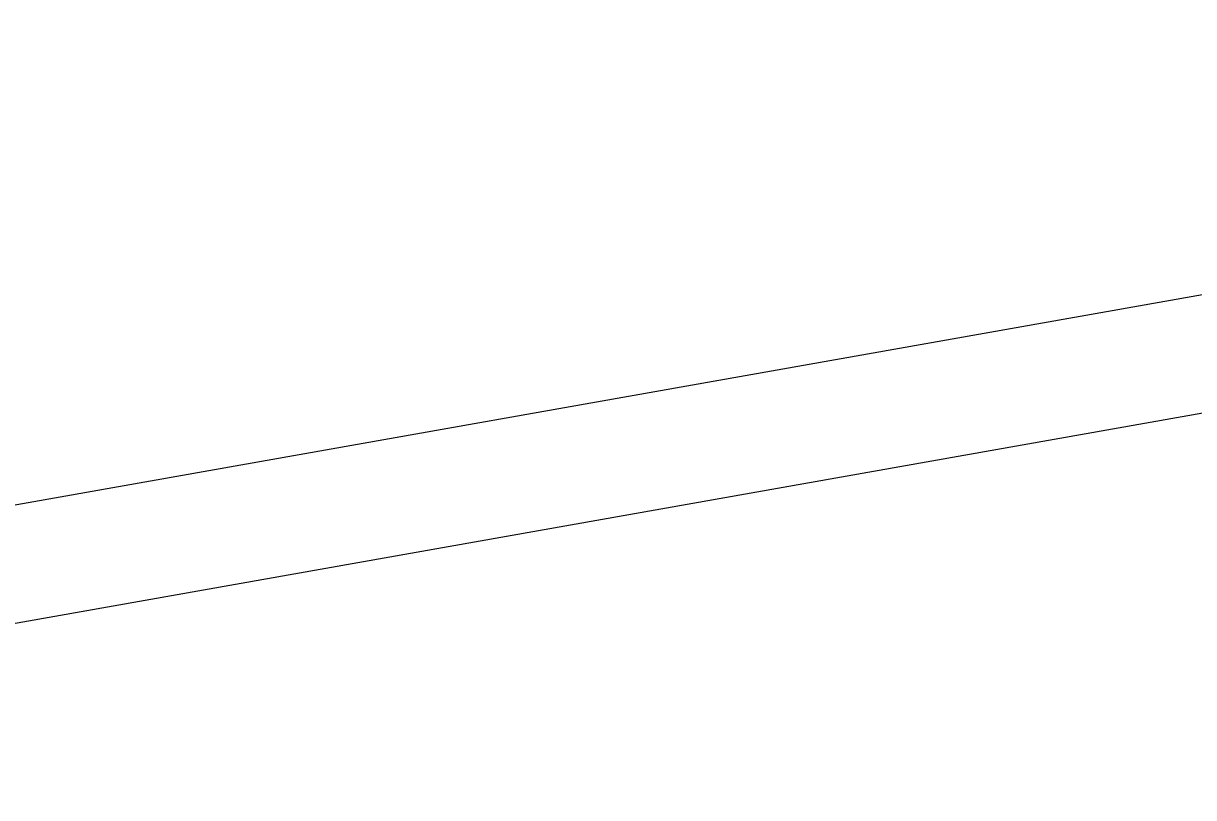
# Model space of a CAD drawing. Header units: millimetres. Extents: x -8417289 to 9420486, y 0 to 166066.
# Drawn here: x 73302.38 to 73315.87, y 105895.59 to 105904.52 of the extents above; entities that cross this region are included whole.
import ezdxf

# ---------------------------------------------------------------- set-up
doc = ezdxf.new("R2010")
doc.units = ezdxf.units.MM
doc.header["$MEASUREMENT"] = 0
doc.layers.add('АР_Размеры', color=175, linetype='Continuous', lineweight=9)
doc.layers.add('АР_Сущ Несущая стена', color=216, linetype='Continuous', lineweight=30)

msp = doc.modelspace()

# ---------------------------------------------------------------- linework, layer by layer
at = {"layer": 'АР_Размеры', "color": 5, "lineweight": 0, "ltscale": 100, "transparency": 33554687}
msp.add_lwpolyline([(73353.023, 105908.21), (73352.706, 105907.906), (73292.821, 105897.292), (73292.538, 105897.489), (73292.347, 105898.57), (73292.523, 105898.973), (73294.924, 105899.398), (73295.122, 105899.681), (73294.994, 105900.401), (73294.69, 105900.719), (73292.289, 105900.293), (73292.006, 105900.491), (73291.049, 105905.893), (73291.796, 105907.264), (73291.768, 105908.125), (73289.534, 105910.949), (73288.856, 105910.581), (73291.218, 105897.255), (73292.935, 105895.95), (73353.06, 105906.606)], dxfattribs=at)
msp.add_lwpolyline([(73353.023, 105908.21), (73352.706, 105907.906), (73292.821, 105897.292), (73292.538, 105897.489), (73292.347, 105898.57), (73292.523, 105898.973), (73294.924, 105899.398), (73295.122, 105899.681), (73294.994, 105900.401), (73294.69, 105900.719), (73292.289, 105900.293), (73292.006, 105900.491), (73291.049, 105905.893), (73291.796, 105907.264), (73291.768, 105908.125), (73289.534, 105910.949), (73288.856, 105910.581), (73291.218, 105897.255), (73292.935, 105895.95), (73353.06, 105906.606)], dxfattribs=at)
msp.add_lwpolyline([(73353.023, 105908.21), (73352.706, 105907.906), (73292.821, 105897.292), (73292.538, 105897.489), (73292.347, 105898.57), (73292.523, 105898.973), (73294.924, 105899.398), (73295.122, 105899.681), (73294.994, 105900.401), (73294.69, 105900.719), (73292.289, 105900.293), (73292.006, 105900.491), (73291.049, 105905.893), (73291.796, 105907.264), (73291.768, 105908.125), (73289.534, 105910.949), (73288.856, 105910.581), (73291.218, 105897.255), (73292.935, 105895.95), (73353.06, 105906.606)], dxfattribs=at)
msp.add_lwpolyline([(73353.023, 105908.21), (73352.706, 105907.906), (73292.821, 105897.292), (73292.538, 105897.489), (73292.347, 105898.57), (73292.523, 105898.973), (73294.924, 105899.398), (73295.122, 105899.681), (73294.994, 105900.401), (73294.69, 105900.719), (73292.289, 105900.293), (73292.006, 105900.491), (73291.049, 105905.893), (73291.796, 105907.264), (73291.768, 105908.125), (73289.534, 105910.949), (73288.856, 105910.581), (73291.218, 105897.255), (73292.935, 105895.95), (73353.06, 105906.606)], dxfattribs=at)
msp.add_lwpolyline([(73353.023, 105908.21), (73352.706, 105907.906), (73292.821, 105897.292), (73292.538, 105897.489), (73292.347, 105898.57), (73292.523, 105898.973), (73294.924, 105899.398), (73295.122, 105899.681), (73294.994, 105900.401), (73294.69, 105900.719), (73292.289, 105900.293), (73292.006, 105900.491), (73291.049, 105905.893), (73291.796, 105907.264), (73291.768, 105908.125), (73289.534, 105910.949), (73288.856, 105910.581), (73291.218, 105897.255), (73292.935, 105895.95), (73353.06, 105906.606)], dxfattribs=at)
msp.add_lwpolyline([(73353.023, 105908.21), (73352.706, 105907.906), (73292.821, 105897.292), (73292.538, 105897.489), (73292.347, 105898.57), (73292.523, 105898.973), (73294.924, 105899.398), (73295.122, 105899.681), (73294.994, 105900.401), (73294.69, 105900.719), (73292.289, 105900.293), (73292.006, 105900.491), (73291.049, 105905.893), (73291.796, 105907.264), (73291.768, 105908.125), (73289.534, 105910.949), (73288.856, 105910.581), (73291.218, 105897.255), (73292.935, 105895.95), (73353.06, 105906.606)], dxfattribs=at)
msp.add_lwpolyline([(73353.023, 105908.21), (73352.706, 105907.906), (73292.821, 105897.292), (73292.538, 105897.489), (73292.347, 105898.57), (73292.523, 105898.973), (73294.924, 105899.398), (73295.122, 105899.681), (73294.994, 105900.401), (73294.69, 105900.719), (73292.289, 105900.293), (73292.006, 105900.491), (73291.049, 105905.893), (73291.796, 105907.264), (73291.768, 105908.125), (73289.534, 105910.949), (73288.856, 105910.581), (73291.218, 105897.255), (73292.935, 105895.95), (73353.06, 105906.606)], dxfattribs=at)
msp.add_lwpolyline([(73353.023, 105908.21), (73352.706, 105907.906), (73292.821, 105897.292), (73292.538, 105897.489), (73292.347, 105898.57), (73292.523, 105898.973), (73294.924, 105899.398), (73295.122, 105899.681), (73294.994, 105900.401), (73294.69, 105900.719), (73292.289, 105900.293), (73292.006, 105900.491), (73291.049, 105905.893), (73291.796, 105907.264), (73291.768, 105908.125), (73289.534, 105910.949), (73288.856, 105910.581), (73291.218, 105897.255), (73292.935, 105895.95), (73353.06, 105906.606)], dxfattribs=at)
msp.add_lwpolyline([(73353.023, 105908.21), (73352.706, 105907.906), (73292.821, 105897.292), (73292.538, 105897.489), (73292.347, 105898.57), (73292.523, 105898.973), (73294.924, 105899.398), (73295.122, 105899.681), (73294.994, 105900.401), (73294.69, 105900.719), (73292.289, 105900.293), (73292.006, 105900.491), (73291.049, 105905.893), (73291.796, 105907.264), (73291.768, 105908.125), (73289.534, 105910.949), (73288.856, 105910.581), (73291.218, 105897.255), (73292.935, 105895.95), (73353.06, 105906.606)], dxfattribs=at)
msp.add_lwpolyline([(73353.023, 105908.21), (73352.706, 105907.906), (73292.821, 105897.292), (73292.538, 105897.489), (73292.347, 105898.57), (73292.523, 105898.973), (73294.924, 105899.398), (73295.122, 105899.681), (73294.994, 105900.401), (73294.69, 105900.719), (73292.289, 105900.293), (73292.006, 105900.491), (73291.049, 105905.893), (73291.796, 105907.264), (73291.768, 105908.125), (73289.534, 105910.949), (73288.856, 105910.581), (73291.218, 105897.255), (73292.935, 105895.95), (73353.06, 105906.606)], dxfattribs=at)
msp.add_lwpolyline([(73353.023, 105908.21), (73352.706, 105907.906), (73292.821, 105897.292), (73292.538, 105897.489), (73292.347, 105898.57), (73292.523, 105898.973), (73294.924, 105899.398), (73295.122, 105899.681), (73294.994, 105900.401), (73294.69, 105900.719), (73292.289, 105900.293), (73292.006, 105900.491), (73291.049, 105905.893), (73291.796, 105907.264), (73291.768, 105908.125), (73289.534, 105910.949), (73288.856, 105910.581), (73291.218, 105897.255), (73292.935, 105895.95), (73353.06, 105906.606)], dxfattribs=at)
msp.add_lwpolyline([(73353.023, 105908.21), (73352.706, 105907.906), (73292.821, 105897.292), (73292.538, 105897.489), (73292.347, 105898.57), (73292.523, 105898.973), (73294.924, 105899.398), (73295.122, 105899.681), (73294.994, 105900.401), (73294.69, 105900.719), (73292.289, 105900.293), (73292.006, 105900.491), (73291.049, 105905.893), (73291.796, 105907.264), (73291.768, 105908.125), (73289.534, 105910.949), (73288.856, 105910.581), (73291.218, 105897.255), (73292.935, 105895.95), (73353.06, 105906.606)], dxfattribs=at)
msp.add_lwpolyline([(73353.023, 105908.21), (73352.706, 105907.906), (73292.821, 105897.292), (73292.538, 105897.489), (73292.347, 105898.57), (73292.523, 105898.973), (73294.924, 105899.398), (73295.122, 105899.681), (73294.994, 105900.401), (73294.69, 105900.719), (73292.289, 105900.293), (73292.006, 105900.491), (73291.049, 105905.893), (73291.796, 105907.264), (73291.768, 105908.125), (73289.534, 105910.949), (73288.856, 105910.581), (73291.218, 105897.255), (73292.935, 105895.95), (73353.06, 105906.606)], dxfattribs=at)
msp.add_lwpolyline([(73353.023, 105908.21), (73352.706, 105907.906), (73292.821, 105897.292), (73292.538, 105897.489), (73292.347, 105898.57), (73292.523, 105898.973), (73294.924, 105899.398), (73295.122, 105899.681), (73294.994, 105900.401), (73294.69, 105900.719), (73292.289, 105900.293), (73292.006, 105900.491), (73291.049, 105905.893), (73291.796, 105907.264), (73291.768, 105908.125), (73289.534, 105910.949), (73288.856, 105910.581), (73291.218, 105897.255), (73292.935, 105895.95), (73353.06, 105906.606)], dxfattribs=at)
msp.add_lwpolyline([(73353.023, 105908.21), (73352.706, 105907.906), (73292.821, 105897.292), (73292.538, 105897.489), (73292.347, 105898.57), (73292.523, 105898.973), (73294.924, 105899.398), (73295.122, 105899.681), (73294.994, 105900.401), (73294.69, 105900.719), (73292.289, 105900.293), (73292.006, 105900.491), (73291.049, 105905.893), (73291.796, 105907.264), (73291.768, 105908.125), (73289.534, 105910.949), (73288.856, 105910.581), (73291.218, 105897.255), (73292.935, 105895.95), (73353.06, 105906.606)], dxfattribs=at)
msp.add_lwpolyline([(73353.023, 105908.21), (73352.706, 105907.906), (73292.821, 105897.292), (73292.538, 105897.489), (73292.347, 105898.57), (73292.523, 105898.973), (73294.924, 105899.398), (73295.122, 105899.681), (73294.994, 105900.401), (73294.69, 105900.719), (73292.289, 105900.293), (73292.006, 105900.491), (73291.049, 105905.893), (73291.796, 105907.264), (73291.768, 105908.125), (73289.534, 105910.949), (73288.856, 105910.581), (73291.218, 105897.255), (73292.935, 105895.95), (73353.06, 105906.606)], dxfattribs=at)
msp.add_lwpolyline([(73353.023, 105908.21), (73352.706, 105907.906), (73292.821, 105897.292), (73292.538, 105897.489), (73292.347, 105898.57), (73292.523, 105898.973), (73294.924, 105899.398), (73295.122, 105899.681), (73294.994, 105900.401), (73294.69, 105900.719), (73292.289, 105900.293), (73292.006, 105900.491), (73291.049, 105905.893), (73291.796, 105907.264), (73291.768, 105908.125), (73289.534, 105910.949), (73288.856, 105910.581), (73291.218, 105897.255), (73292.935, 105895.95), (73353.06, 105906.606)], dxfattribs=at)
msp.add_lwpolyline([(73353.023, 105908.21), (73352.706, 105907.906), (73292.821, 105897.292), (73292.538, 105897.489), (73292.347, 105898.57), (73292.523, 105898.973), (73294.924, 105899.398), (73295.122, 105899.681), (73294.994, 105900.401), (73294.69, 105900.719), (73292.289, 105900.293), (73292.006, 105900.491), (73291.049, 105905.893), (73291.796, 105907.264), (73291.768, 105908.125), (73289.534, 105910.949), (73288.856, 105910.581), (73291.218, 105897.255), (73292.935, 105895.95), (73353.06, 105906.606)], dxfattribs=at)
msp.add_lwpolyline([(73353.023, 105908.21), (73352.706, 105907.906), (73292.821, 105897.292), (73292.538, 105897.489), (73292.347, 105898.57), (73292.523, 105898.973), (73294.924, 105899.398), (73295.122, 105899.681), (73294.994, 105900.401), (73294.69, 105900.719), (73292.289, 105900.293), (73292.006, 105900.491), (73291.049, 105905.893), (73291.796, 105907.264), (73291.768, 105908.125), (73289.534, 105910.949), (73288.856, 105910.581), (73291.218, 105897.255), (73292.935, 105895.95), (73353.06, 105906.606)], dxfattribs=at)
msp.add_lwpolyline([(73353.023, 105908.21), (73352.706, 105907.906), (73292.821, 105897.292), (73292.538, 105897.489), (73292.347, 105898.57), (73292.523, 105898.973), (73294.924, 105899.398), (73295.122, 105899.681), (73294.994, 105900.401), (73294.69, 105900.719), (73292.289, 105900.293), (73292.006, 105900.491), (73291.049, 105905.893), (73291.796, 105907.264), (73291.768, 105908.125), (73289.534, 105910.949), (73288.856, 105910.581), (73291.218, 105897.255), (73292.935, 105895.95), (73353.06, 105906.606)], dxfattribs=at)
msp.add_lwpolyline([(73353.023, 105908.21), (73352.706, 105907.906), (73292.821, 105897.292), (73292.538, 105897.489), (73292.347, 105898.57), (73292.523, 105898.973), (73294.924, 105899.398), (73295.122, 105899.681), (73294.994, 105900.401), (73294.69, 105900.719), (73292.289, 105900.293), (73292.006, 105900.491), (73291.049, 105905.893), (73291.796, 105907.264), (73291.768, 105908.125), (73289.534, 105910.949), (73288.856, 105910.581), (73291.218, 105897.255), (73292.935, 105895.95), (73353.06, 105906.606)], dxfattribs=at)
msp.add_lwpolyline([(73353.023, 105908.21), (73352.706, 105907.906), (73292.821, 105897.292), (73292.538, 105897.489), (73292.347, 105898.57), (73292.523, 105898.973), (73294.924, 105899.398), (73295.122, 105899.681), (73294.994, 105900.401), (73294.69, 105900.719), (73292.289, 105900.293), (73292.006, 105900.491), (73291.049, 105905.893), (73291.796, 105907.264), (73291.768, 105908.125), (73289.534, 105910.949), (73288.856, 105910.581), (73291.218, 105897.255), (73292.935, 105895.95), (73353.06, 105906.606)], dxfattribs=at)
msp.add_lwpolyline([(73353.023, 105908.21), (73352.706, 105907.906), (73292.821, 105897.292), (73292.538, 105897.489), (73292.347, 105898.57), (73292.523, 105898.973), (73294.924, 105899.398), (73295.122, 105899.681), (73294.994, 105900.401), (73294.69, 105900.719), (73292.289, 105900.293), (73292.006, 105900.491), (73291.049, 105905.893), (73291.796, 105907.264), (73291.768, 105908.125), (73289.534, 105910.949), (73288.856, 105910.581), (73291.218, 105897.255), (73292.935, 105895.95), (73353.06, 105906.606)], dxfattribs=at)
msp.add_lwpolyline([(73353.023, 105908.21), (73352.706, 105907.906), (73292.821, 105897.292), (73292.538, 105897.489), (73292.347, 105898.57), (73292.523, 105898.973), (73294.924, 105899.398), (73295.122, 105899.681), (73294.994, 105900.401), (73294.69, 105900.719), (73292.289, 105900.293), (73292.006, 105900.491), (73291.049, 105905.893), (73291.796, 105907.264), (73291.768, 105908.125), (73289.534, 105910.949), (73288.856, 105910.581), (73291.218, 105897.255), (73292.935, 105895.95), (73353.06, 105906.606)], dxfattribs=at)
msp.add_lwpolyline([(73353.023, 105908.21), (73352.706, 105907.906), (73292.821, 105897.292), (73292.538, 105897.489), (73292.347, 105898.57), (73292.523, 105898.973), (73294.924, 105899.398), (73295.122, 105899.681), (73294.994, 105900.401), (73294.69, 105900.719), (73292.289, 105900.293), (73292.006, 105900.491), (73291.049, 105905.893), (73291.796, 105907.264), (73291.768, 105908.125), (73289.534, 105910.949), (73288.856, 105910.581), (73291.218, 105897.255), (73292.935, 105895.95), (73353.06, 105906.606)], dxfattribs=at)
msp.add_lwpolyline([(73353.023, 105908.21), (73352.706, 105907.906), (73292.821, 105897.292), (73292.538, 105897.489), (73292.347, 105898.57), (73292.523, 105898.973), (73294.924, 105899.398), (73295.122, 105899.681), (73294.994, 105900.401), (73294.69, 105900.719), (73292.289, 105900.293), (73292.006, 105900.491), (73291.049, 105905.893), (73291.796, 105907.264), (73291.768, 105908.125), (73289.534, 105910.949), (73288.856, 105910.581), (73291.218, 105897.255), (73292.935, 105895.95), (73353.06, 105906.606)], dxfattribs=at)
msp.add_lwpolyline([(73353.023, 105908.21), (73352.706, 105907.906), (73292.821, 105897.292), (73292.538, 105897.489), (73292.347, 105898.57), (73292.523, 105898.973), (73294.924, 105899.398), (73295.122, 105899.681), (73294.994, 105900.401), (73294.69, 105900.719), (73292.289, 105900.293), (73292.006, 105900.491), (73291.049, 105905.893), (73291.796, 105907.264), (73291.768, 105908.125), (73289.534, 105910.949), (73288.856, 105910.581), (73291.218, 105897.255), (73292.935, 105895.95), (73353.06, 105906.606)], dxfattribs=at)
msp.add_lwpolyline([(73353.023, 105908.21), (73352.706, 105907.906), (73292.821, 105897.292), (73292.538, 105897.489), (73292.347, 105898.57), (73292.523, 105898.973), (73294.924, 105899.398), (73295.122, 105899.681), (73294.994, 105900.401), (73294.69, 105900.719), (73292.289, 105900.293), (73292.006, 105900.491), (73291.049, 105905.893), (73291.796, 105907.264), (73291.768, 105908.125), (73289.534, 105910.949), (73288.856, 105910.581), (73291.218, 105897.255), (73292.935, 105895.95), (73353.06, 105906.606)], dxfattribs=at)
msp.add_lwpolyline([(73353.023, 105908.21), (73352.706, 105907.906), (73292.821, 105897.292), (73292.538, 105897.489), (73292.347, 105898.57), (73292.523, 105898.973), (73294.924, 105899.398), (73295.122, 105899.681), (73294.994, 105900.401), (73294.69, 105900.719), (73292.289, 105900.293), (73292.006, 105900.491), (73291.049, 105905.893), (73291.796, 105907.264), (73291.768, 105908.125), (73289.534, 105910.949), (73288.856, 105910.581), (73291.218, 105897.255), (73292.935, 105895.95), (73353.06, 105906.606)], dxfattribs=at)
msp.add_lwpolyline([(73353.023, 105908.21), (73352.706, 105907.906), (73292.821, 105897.292), (73292.538, 105897.489), (73292.347, 105898.57), (73292.523, 105898.973), (73294.924, 105899.398), (73295.122, 105899.681), (73294.994, 105900.401), (73294.69, 105900.719), (73292.289, 105900.293), (73292.006, 105900.491), (73291.049, 105905.893), (73291.796, 105907.264), (73291.768, 105908.125), (73289.534, 105910.949), (73288.856, 105910.581), (73291.218, 105897.255), (73292.935, 105895.95), (73353.06, 105906.606)], dxfattribs=at)
msp.add_lwpolyline([(73353.023, 105908.21), (73352.706, 105907.906), (73292.821, 105897.292), (73292.538, 105897.489), (73292.347, 105898.57), (73292.523, 105898.973), (73294.924, 105899.398), (73295.122, 105899.681), (73294.994, 105900.401), (73294.69, 105900.719), (73292.289, 105900.293), (73292.006, 105900.491), (73291.049, 105905.893), (73291.796, 105907.264), (73291.768, 105908.125), (73289.534, 105910.949), (73288.856, 105910.581), (73291.218, 105897.255), (73292.935, 105895.95), (73353.06, 105906.606)], dxfattribs=at)
msp.add_lwpolyline([(73353.023, 105908.21), (73352.706, 105907.906), (73292.821, 105897.292), (73292.538, 105897.489), (73292.347, 105898.57), (73292.523, 105898.973), (73294.924, 105899.398), (73295.122, 105899.681), (73294.994, 105900.401), (73294.69, 105900.719), (73292.289, 105900.293), (73292.006, 105900.491), (73291.049, 105905.893), (73291.796, 105907.264), (73291.768, 105908.125), (73289.534, 105910.949), (73288.856, 105910.581), (73291.218, 105897.255), (73292.935, 105895.95), (73353.06, 105906.606)], dxfattribs=at)
msp.add_lwpolyline([(73353.023, 105908.21), (73352.706, 105907.906), (73292.821, 105897.292), (73292.538, 105897.489), (73292.347, 105898.57), (73292.523, 105898.973), (73294.924, 105899.398), (73295.122, 105899.681), (73294.994, 105900.401), (73294.69, 105900.719), (73292.289, 105900.293), (73292.006, 105900.491), (73291.049, 105905.893), (73291.796, 105907.264), (73291.768, 105908.125), (73289.534, 105910.949), (73288.856, 105910.581), (73291.218, 105897.255), (73292.935, 105895.95), (73353.06, 105906.606)], dxfattribs=at)
msp.add_lwpolyline([(73353.023, 105908.21), (73352.706, 105907.906), (73292.821, 105897.292), (73292.538, 105897.489), (73292.347, 105898.57), (73292.523, 105898.973), (73294.924, 105899.398), (73295.122, 105899.681), (73294.994, 105900.401), (73294.69, 105900.719), (73292.289, 105900.293), (73292.006, 105900.491), (73291.049, 105905.893), (73291.796, 105907.264), (73291.768, 105908.125), (73289.534, 105910.949), (73288.856, 105910.581), (73291.218, 105897.255), (73292.935, 105895.95), (73353.06, 105906.606)], dxfattribs=at)
msp.add_lwpolyline([(73353.023, 105908.21), (73352.706, 105907.906), (73292.821, 105897.292), (73292.538, 105897.489), (73292.347, 105898.57), (73292.523, 105898.973), (73294.924, 105899.398), (73295.122, 105899.681), (73294.994, 105900.401), (73294.69, 105900.719), (73292.289, 105900.293), (73292.006, 105900.491), (73291.049, 105905.893), (73291.796, 105907.264), (73291.768, 105908.125), (73289.534, 105910.949), (73288.856, 105910.581), (73291.218, 105897.255), (73292.935, 105895.95), (73353.06, 105906.606)], dxfattribs=at)
msp.add_lwpolyline([(73353.023, 105908.21), (73352.706, 105907.906), (73292.821, 105897.292), (73292.538, 105897.489), (73292.347, 105898.57), (73292.523, 105898.973), (73294.924, 105899.398), (73295.122, 105899.681), (73294.994, 105900.401), (73294.69, 105900.719), (73292.289, 105900.293), (73292.006, 105900.491), (73291.049, 105905.893), (73291.796, 105907.264), (73291.768, 105908.125), (73289.534, 105910.949), (73288.856, 105910.581), (73291.218, 105897.255), (73292.935, 105895.95), (73353.06, 105906.606)], dxfattribs=at)
msp.add_lwpolyline([(73353.023, 105908.21), (73352.706, 105907.906), (73292.821, 105897.292), (73292.538, 105897.489), (73292.347, 105898.57), (73292.523, 105898.973), (73294.924, 105899.398), (73295.122, 105899.681), (73294.994, 105900.401), (73294.69, 105900.719), (73292.289, 105900.293), (73292.006, 105900.491), (73291.049, 105905.893), (73291.796, 105907.264), (73291.768, 105908.125), (73289.534, 105910.949), (73288.856, 105910.581), (73291.218, 105897.255), (73292.935, 105895.95), (73353.06, 105906.606)], dxfattribs=at)
msp.add_lwpolyline([(73353.023, 105908.21), (73352.706, 105907.906), (73292.821, 105897.292), (73292.538, 105897.489), (73292.347, 105898.57), (73292.523, 105898.973), (73294.924, 105899.398), (73295.122, 105899.681), (73294.994, 105900.401), (73294.69, 105900.719), (73292.289, 105900.293), (73292.006, 105900.491), (73291.049, 105905.893), (73291.796, 105907.264), (73291.768, 105908.125), (73289.534, 105910.949), (73288.856, 105910.581), (73291.218, 105897.255), (73292.935, 105895.95), (73353.06, 105906.606)], dxfattribs=at)
msp.add_lwpolyline([(73353.023, 105908.21), (73352.706, 105907.906), (73292.821, 105897.292), (73292.538, 105897.489), (73292.347, 105898.57), (73292.523, 105898.973), (73294.924, 105899.398), (73295.122, 105899.681), (73294.994, 105900.401), (73294.69, 105900.719), (73292.289, 105900.293), (73292.006, 105900.491), (73291.049, 105905.893), (73291.796, 105907.264), (73291.768, 105908.125), (73289.534, 105910.949), (73288.856, 105910.581), (73291.218, 105897.255), (73292.935, 105895.95), (73353.06, 105906.606)], dxfattribs=at)
msp.add_lwpolyline([(73353.023, 105908.21), (73352.706, 105907.906), (73292.821, 105897.292), (73292.538, 105897.489), (73292.347, 105898.57), (73292.523, 105898.973), (73294.924, 105899.398), (73295.122, 105899.681), (73294.994, 105900.401), (73294.69, 105900.719), (73292.289, 105900.293), (73292.006, 105900.491), (73291.049, 105905.893), (73291.796, 105907.264), (73291.768, 105908.125), (73289.534, 105910.949), (73288.856, 105910.581), (73291.218, 105897.255), (73292.935, 105895.95), (73353.06, 105906.606)], dxfattribs=at)
msp.add_lwpolyline([(73353.023, 105908.21), (73352.706, 105907.906), (73292.821, 105897.292), (73292.538, 105897.489), (73292.347, 105898.57), (73292.523, 105898.973), (73294.924, 105899.398), (73295.122, 105899.681), (73294.994, 105900.401), (73294.69, 105900.719), (73292.289, 105900.293), (73292.006, 105900.491), (73291.049, 105905.893), (73291.796, 105907.264), (73291.768, 105908.125), (73289.534, 105910.949), (73288.856, 105910.581), (73291.218, 105897.255), (73292.935, 105895.95), (73353.06, 105906.606)], dxfattribs=at)
msp.add_lwpolyline([(73353.023, 105908.21), (73352.706, 105907.906), (73292.821, 105897.292), (73292.538, 105897.489), (73292.347, 105898.57), (73292.523, 105898.973), (73294.924, 105899.398), (73295.122, 105899.681), (73294.994, 105900.401), (73294.69, 105900.719), (73292.289, 105900.293), (73292.006, 105900.491), (73291.049, 105905.893), (73291.796, 105907.264), (73291.768, 105908.125), (73289.534, 105910.949), (73288.856, 105910.581), (73291.218, 105897.255), (73292.935, 105895.95), (73353.06, 105906.606)], dxfattribs=at)
msp.add_lwpolyline([(73353.023, 105908.21), (73352.706, 105907.906), (73292.821, 105897.292), (73292.538, 105897.489), (73292.347, 105898.57), (73292.523, 105898.973), (73294.924, 105899.398), (73295.122, 105899.681), (73294.994, 105900.401), (73294.69, 105900.719), (73292.289, 105900.293), (73292.006, 105900.491), (73291.049, 105905.893), (73291.796, 105907.264), (73291.768, 105908.125), (73289.534, 105910.949), (73288.856, 105910.581), (73291.218, 105897.255), (73292.935, 105895.95), (73353.06, 105906.606)], dxfattribs=at)
msp.add_lwpolyline([(73353.023, 105908.21), (73352.706, 105907.906), (73292.821, 105897.292), (73292.538, 105897.489), (73292.347, 105898.57), (73292.523, 105898.973), (73294.924, 105899.398), (73295.122, 105899.681), (73294.994, 105900.401), (73294.69, 105900.719), (73292.289, 105900.293), (73292.006, 105900.491), (73291.049, 105905.893), (73291.796, 105907.264), (73291.768, 105908.125), (73289.534, 105910.949), (73288.856, 105910.581), (73291.218, 105897.255), (73292.935, 105895.95), (73353.06, 105906.606)], dxfattribs=at)
msp.add_lwpolyline([(73353.023, 105908.21), (73352.706, 105907.906), (73292.821, 105897.292), (73292.538, 105897.489), (73292.347, 105898.57), (73292.523, 105898.973), (73294.924, 105899.398), (73295.122, 105899.681), (73294.994, 105900.401), (73294.69, 105900.719), (73292.289, 105900.293), (73292.006, 105900.491), (73291.049, 105905.893), (73291.796, 105907.264), (73291.768, 105908.125), (73289.534, 105910.949), (73288.856, 105910.581), (73291.218, 105897.255), (73292.935, 105895.95), (73353.06, 105906.606)], dxfattribs=at)
msp.add_lwpolyline([(73353.023, 105908.21), (73352.706, 105907.906), (73292.821, 105897.292), (73292.538, 105897.489), (73292.347, 105898.57), (73292.523, 105898.973), (73294.924, 105899.398), (73295.122, 105899.681), (73294.994, 105900.401), (73294.69, 105900.719), (73292.289, 105900.293), (73292.006, 105900.491), (73291.049, 105905.893), (73291.796, 105907.264), (73291.768, 105908.125), (73289.534, 105910.949), (73288.856, 105910.581), (73291.218, 105897.255), (73292.935, 105895.95), (73353.06, 105906.606)], dxfattribs=at)
msp.add_lwpolyline([(73353.023, 105908.21), (73352.706, 105907.906), (73292.821, 105897.292), (73292.538, 105897.489), (73292.347, 105898.57), (73292.523, 105898.973), (73294.924, 105899.398), (73295.122, 105899.681), (73294.994, 105900.401), (73294.69, 105900.719), (73292.289, 105900.293), (73292.006, 105900.491), (73291.049, 105905.893), (73291.796, 105907.264), (73291.768, 105908.125), (73289.534, 105910.949), (73288.856, 105910.581), (73291.218, 105897.255), (73292.935, 105895.95), (73353.06, 105906.606)], dxfattribs=at)
msp.add_lwpolyline([(73353.023, 105908.21), (73352.706, 105907.906), (73292.821, 105897.292), (73292.538, 105897.489), (73292.347, 105898.57), (73292.523, 105898.973), (73294.924, 105899.398), (73295.122, 105899.681), (73294.994, 105900.401), (73294.69, 105900.719), (73292.289, 105900.293), (73292.006, 105900.491), (73291.049, 105905.893), (73291.796, 105907.264), (73291.768, 105908.125), (73289.534, 105910.949), (73288.856, 105910.581), (73291.218, 105897.255), (73292.935, 105895.95), (73353.06, 105906.606)], dxfattribs=at)
msp.add_lwpolyline([(73353.023, 105908.21), (73352.706, 105907.906), (73292.821, 105897.292), (73292.538, 105897.489), (73292.347, 105898.57), (73292.523, 105898.973), (73294.924, 105899.398), (73295.122, 105899.681), (73294.994, 105900.401), (73294.69, 105900.719), (73292.289, 105900.293), (73292.006, 105900.491), (73291.049, 105905.893), (73291.796, 105907.264), (73291.768, 105908.125), (73289.534, 105910.949), (73288.856, 105910.581), (73291.218, 105897.255), (73292.935, 105895.95), (73353.06, 105906.606)], dxfattribs=at)
msp.add_lwpolyline([(73353.023, 105908.21), (73352.706, 105907.906), (73292.821, 105897.292), (73292.538, 105897.489), (73292.347, 105898.57), (73292.523, 105898.973), (73294.924, 105899.398), (73295.122, 105899.681), (73294.994, 105900.401), (73294.69, 105900.719), (73292.289, 105900.293), (73292.006, 105900.491), (73291.049, 105905.893), (73291.796, 105907.264), (73291.768, 105908.125), (73289.534, 105910.949), (73288.856, 105910.581), (73291.218, 105897.255), (73292.935, 105895.95), (73353.06, 105906.606)], dxfattribs=at)
msp.add_lwpolyline([(73353.023, 105908.21), (73352.706, 105907.906), (73292.821, 105897.292), (73292.538, 105897.489), (73292.347, 105898.57), (73292.523, 105898.973), (73294.924, 105899.398), (73295.122, 105899.681), (73294.994, 105900.401), (73294.69, 105900.719), (73292.289, 105900.293), (73292.006, 105900.491), (73291.049, 105905.893), (73291.796, 105907.264), (73291.768, 105908.125), (73289.534, 105910.949), (73288.856, 105910.581), (73291.218, 105897.255), (73292.935, 105895.95), (73353.06, 105906.606)], dxfattribs=at)
msp.add_lwpolyline([(73353.023, 105908.21), (73352.706, 105907.906), (73292.821, 105897.292), (73292.538, 105897.489), (73292.347, 105898.57), (73292.523, 105898.973), (73294.924, 105899.398), (73295.122, 105899.681), (73294.994, 105900.401), (73294.69, 105900.719), (73292.289, 105900.293), (73292.006, 105900.491), (73291.049, 105905.893), (73291.796, 105907.264), (73291.768, 105908.125), (73289.534, 105910.949), (73288.856, 105910.581), (73291.218, 105897.255), (73292.935, 105895.95), (73353.06, 105906.606)], dxfattribs=at)
msp.add_lwpolyline([(73353.023, 105908.21), (73352.706, 105907.906), (73292.821, 105897.292), (73292.538, 105897.489), (73292.347, 105898.57), (73292.523, 105898.973), (73294.924, 105899.398), (73295.122, 105899.681), (73294.994, 105900.401), (73294.69, 105900.719), (73292.289, 105900.293), (73292.006, 105900.491), (73291.049, 105905.893), (73291.796, 105907.264), (73291.768, 105908.125), (73289.534, 105910.949), (73288.856, 105910.581), (73291.218, 105897.255), (73292.935, 105895.95), (73353.06, 105906.606)], dxfattribs=at)
msp.add_lwpolyline([(73353.023, 105908.21), (73352.706, 105907.906), (73292.821, 105897.292), (73292.538, 105897.489), (73292.347, 105898.57), (73292.523, 105898.973), (73294.924, 105899.398), (73295.122, 105899.681), (73294.994, 105900.401), (73294.69, 105900.719), (73292.289, 105900.293), (73292.006, 105900.491), (73291.049, 105905.893), (73291.796, 105907.264), (73291.768, 105908.125), (73289.534, 105910.949), (73288.856, 105910.581), (73291.218, 105897.255), (73292.935, 105895.95), (73353.06, 105906.606)], dxfattribs=at)
msp.add_lwpolyline([(73353.023, 105908.21), (73352.706, 105907.906), (73292.821, 105897.292), (73292.538, 105897.489), (73292.347, 105898.57), (73292.523, 105898.973), (73294.924, 105899.398), (73295.122, 105899.681), (73294.994, 105900.401), (73294.69, 105900.719), (73292.289, 105900.293), (73292.006, 105900.491), (73291.049, 105905.893), (73291.796, 105907.264), (73291.768, 105908.125), (73289.534, 105910.949), (73288.856, 105910.581), (73291.218, 105897.255), (73292.935, 105895.95), (73353.06, 105906.606)], dxfattribs=at)
msp.add_lwpolyline([(73353.023, 105908.21), (73352.706, 105907.906), (73292.821, 105897.292), (73292.538, 105897.489), (73292.347, 105898.57), (73292.523, 105898.973), (73294.924, 105899.398), (73295.122, 105899.681), (73294.994, 105900.401), (73294.69, 105900.719), (73292.289, 105900.293), (73292.006, 105900.491), (73291.049, 105905.893), (73291.796, 105907.264), (73291.768, 105908.125), (73289.534, 105910.949), (73288.856, 105910.581), (73291.218, 105897.255), (73292.935, 105895.95), (73353.06, 105906.606)], dxfattribs=at)
msp.add_lwpolyline([(73353.023, 105908.21), (73352.706, 105907.906), (73292.821, 105897.292), (73292.538, 105897.489), (73292.347, 105898.57), (73292.523, 105898.973), (73294.924, 105899.398), (73295.122, 105899.681), (73294.994, 105900.401), (73294.69, 105900.719), (73292.289, 105900.293), (73292.006, 105900.491), (73291.049, 105905.893), (73291.796, 105907.264), (73291.768, 105908.125), (73289.534, 105910.949), (73288.856, 105910.581), (73291.218, 105897.255), (73292.935, 105895.95), (73353.06, 105906.606)], dxfattribs=at)
msp.add_lwpolyline([(73353.023, 105908.21), (73352.706, 105907.906), (73292.821, 105897.292), (73292.538, 105897.489), (73292.347, 105898.57), (73292.523, 105898.973), (73294.924, 105899.398), (73295.122, 105899.681), (73294.994, 105900.401), (73294.69, 105900.719), (73292.289, 105900.293), (73292.006, 105900.491), (73291.049, 105905.893), (73291.796, 105907.264), (73291.768, 105908.125), (73289.534, 105910.949), (73288.856, 105910.581), (73291.218, 105897.255), (73292.935, 105895.95), (73353.06, 105906.606)], dxfattribs=at)
msp.add_lwpolyline([(73353.023, 105908.21), (73352.706, 105907.906), (73292.821, 105897.292), (73292.538, 105897.489), (73292.347, 105898.57), (73292.523, 105898.973), (73294.924, 105899.398), (73295.122, 105899.681), (73294.994, 105900.401), (73294.69, 105900.719), (73292.289, 105900.293), (73292.006, 105900.491), (73291.049, 105905.893), (73291.796, 105907.264), (73291.768, 105908.125), (73289.534, 105910.949), (73288.856, 105910.581), (73291.218, 105897.255), (73292.935, 105895.95), (73353.06, 105906.606)], dxfattribs=at)
msp.add_lwpolyline([(73353.023, 105908.21), (73352.706, 105907.906), (73292.821, 105897.292), (73292.538, 105897.489), (73292.347, 105898.57), (73292.523, 105898.973), (73294.924, 105899.398), (73295.122, 105899.681), (73294.994, 105900.401), (73294.69, 105900.719), (73292.289, 105900.293), (73292.006, 105900.491), (73291.049, 105905.893), (73291.796, 105907.264), (73291.768, 105908.125), (73289.534, 105910.949), (73288.856, 105910.581), (73291.218, 105897.255), (73292.935, 105895.95), (73353.06, 105906.606)], dxfattribs=at)
msp.add_lwpolyline([(73353.023, 105908.21), (73352.706, 105907.906), (73292.821, 105897.292), (73292.538, 105897.489), (73292.347, 105898.57), (73292.523, 105898.973), (73294.924, 105899.398), (73295.122, 105899.681), (73294.994, 105900.401), (73294.69, 105900.719), (73292.289, 105900.293), (73292.006, 105900.491), (73291.049, 105905.893), (73291.796, 105907.264), (73291.768, 105908.125), (73289.534, 105910.949), (73288.856, 105910.581), (73291.218, 105897.255), (73292.935, 105895.95), (73353.06, 105906.606)], dxfattribs=at)
msp.add_lwpolyline([(73353.023, 105908.21), (73352.706, 105907.906), (73292.821, 105897.292), (73292.538, 105897.489), (73292.347, 105898.57), (73292.523, 105898.973), (73294.924, 105899.398), (73295.122, 105899.681), (73294.994, 105900.401), (73294.69, 105900.719), (73292.289, 105900.293), (73292.006, 105900.491), (73291.049, 105905.893), (73291.796, 105907.264), (73291.768, 105908.125), (73289.534, 105910.949), (73288.856, 105910.581), (73291.218, 105897.255), (73292.935, 105895.95), (73353.06, 105906.606)], dxfattribs=at)
msp.add_lwpolyline([(73353.023, 105908.21), (73352.706, 105907.906), (73292.821, 105897.292), (73292.538, 105897.489), (73292.347, 105898.57), (73292.523, 105898.973), (73294.924, 105899.398), (73295.122, 105899.681), (73294.994, 105900.401), (73294.69, 105900.719), (73292.289, 105900.293), (73292.006, 105900.491), (73291.049, 105905.893), (73291.796, 105907.264), (73291.768, 105908.125), (73289.534, 105910.949), (73288.856, 105910.581), (73291.218, 105897.255), (73292.935, 105895.95), (73353.06, 105906.606)], dxfattribs=at)
msp.add_lwpolyline([(73353.023, 105908.21), (73352.706, 105907.906), (73292.821, 105897.292), (73292.538, 105897.489), (73292.347, 105898.57), (73292.523, 105898.973), (73294.924, 105899.398), (73295.122, 105899.681), (73294.994, 105900.401), (73294.69, 105900.719), (73292.289, 105900.293), (73292.006, 105900.491), (73291.049, 105905.893), (73291.796, 105907.264), (73291.768, 105908.125), (73289.534, 105910.949), (73288.856, 105910.581), (73291.218, 105897.255), (73292.935, 105895.95), (73353.06, 105906.606)], dxfattribs=at)
msp.add_lwpolyline([(73353.023, 105908.21), (73352.706, 105907.906), (73292.821, 105897.292), (73292.538, 105897.489), (73292.347, 105898.57), (73292.523, 105898.973), (73294.924, 105899.398), (73295.122, 105899.681), (73294.994, 105900.401), (73294.69, 105900.719), (73292.289, 105900.293), (73292.006, 105900.491), (73291.049, 105905.893), (73291.796, 105907.264), (73291.768, 105908.125), (73289.534, 105910.949), (73288.856, 105910.581), (73291.218, 105897.255), (73292.935, 105895.95), (73353.06, 105906.606)], dxfattribs=at)
msp.add_lwpolyline([(73353.023, 105908.21), (73352.706, 105907.906), (73292.821, 105897.292), (73292.538, 105897.489), (73292.347, 105898.57), (73292.523, 105898.973), (73294.924, 105899.398), (73295.122, 105899.681), (73294.994, 105900.401), (73294.69, 105900.719), (73292.289, 105900.293), (73292.006, 105900.491), (73291.049, 105905.893), (73291.796, 105907.264), (73291.768, 105908.125), (73289.534, 105910.949), (73288.856, 105910.581), (73291.218, 105897.255), (73292.935, 105895.95), (73353.06, 105906.606)], dxfattribs=at)
msp.add_lwpolyline([(73353.023, 105908.21), (73352.706, 105907.906), (73292.821, 105897.292), (73292.538, 105897.489), (73292.347, 105898.57), (73292.523, 105898.973), (73294.924, 105899.398), (73295.122, 105899.681), (73294.994, 105900.401), (73294.69, 105900.719), (73292.289, 105900.293), (73292.006, 105900.491), (73291.049, 105905.893), (73291.796, 105907.264), (73291.768, 105908.125), (73289.534, 105910.949), (73288.856, 105910.581), (73291.218, 105897.255), (73292.935, 105895.95), (73353.06, 105906.606)], dxfattribs=at)
msp.add_lwpolyline([(73353.023, 105908.21), (73352.706, 105907.906), (73292.821, 105897.292), (73292.538, 105897.489), (73292.347, 105898.57), (73292.523, 105898.973), (73294.924, 105899.398), (73295.122, 105899.681), (73294.994, 105900.401), (73294.69, 105900.719), (73292.289, 105900.293), (73292.006, 105900.491), (73291.049, 105905.893), (73291.796, 105907.264), (73291.768, 105908.125), (73289.534, 105910.949), (73288.856, 105910.581), (73291.218, 105897.255), (73292.935, 105895.95), (73353.06, 105906.606)], dxfattribs=at)
msp.add_lwpolyline([(73353.023, 105908.21), (73352.706, 105907.906), (73292.821, 105897.292), (73292.538, 105897.489), (73292.347, 105898.57), (73292.523, 105898.973), (73294.924, 105899.398), (73295.122, 105899.681), (73294.994, 105900.401), (73294.69, 105900.719), (73292.289, 105900.293), (73292.006, 105900.491), (73291.049, 105905.893), (73291.796, 105907.264), (73291.768, 105908.125), (73289.534, 105910.949), (73288.856, 105910.581), (73291.218, 105897.255), (73292.935, 105895.95), (73353.06, 105906.606)], dxfattribs=at)
msp.add_lwpolyline([(73353.023, 105908.21), (73352.706, 105907.906), (73292.821, 105897.292), (73292.538, 105897.489), (73292.347, 105898.57), (73292.523, 105898.973), (73294.924, 105899.398), (73295.122, 105899.681), (73294.994, 105900.401), (73294.69, 105900.719), (73292.289, 105900.293), (73292.006, 105900.491), (73291.049, 105905.893), (73291.796, 105907.264), (73291.768, 105908.125), (73289.534, 105910.949), (73288.856, 105910.581), (73291.218, 105897.255), (73292.935, 105895.95), (73353.06, 105906.606)], dxfattribs=at)
msp.add_lwpolyline([(73353.023, 105908.21), (73352.706, 105907.906), (73292.821, 105897.292), (73292.538, 105897.489), (73292.347, 105898.57), (73292.523, 105898.973), (73294.924, 105899.398), (73295.122, 105899.681), (73294.994, 105900.401), (73294.69, 105900.719), (73292.289, 105900.293), (73292.006, 105900.491), (73291.049, 105905.893), (73291.796, 105907.264), (73291.768, 105908.125), (73289.534, 105910.949), (73288.856, 105910.581), (73291.218, 105897.255), (73292.935, 105895.95), (73353.06, 105906.606)], dxfattribs=at)
msp.add_lwpolyline([(73353.023, 105908.21), (73352.706, 105907.906), (73292.821, 105897.292), (73292.538, 105897.489), (73292.347, 105898.57), (73292.523, 105898.973), (73294.924, 105899.398), (73295.122, 105899.681), (73294.994, 105900.401), (73294.69, 105900.719), (73292.289, 105900.293), (73292.006, 105900.491), (73291.049, 105905.893), (73291.796, 105907.264), (73291.768, 105908.125), (73289.534, 105910.949), (73288.856, 105910.581), (73291.218, 105897.255), (73292.935, 105895.95), (73353.06, 105906.606)], dxfattribs=at)
msp.add_lwpolyline([(73353.023, 105908.21), (73352.706, 105907.906), (73292.821, 105897.292), (73292.538, 105897.489), (73292.347, 105898.57), (73292.523, 105898.973), (73294.924, 105899.398), (73295.122, 105899.681), (73294.994, 105900.401), (73294.69, 105900.719), (73292.289, 105900.293), (73292.006, 105900.491), (73291.049, 105905.893), (73291.796, 105907.264), (73291.768, 105908.125), (73289.534, 105910.949), (73288.856, 105910.581), (73291.218, 105897.255), (73292.935, 105895.95), (73353.06, 105906.606)], dxfattribs=at)
msp.add_lwpolyline([(73353.023, 105908.21), (73352.706, 105907.906), (73292.821, 105897.292), (73292.538, 105897.489), (73292.347, 105898.57), (73292.523, 105898.973), (73294.924, 105899.398), (73295.122, 105899.681), (73294.994, 105900.401), (73294.69, 105900.719), (73292.289, 105900.293), (73292.006, 105900.491), (73291.049, 105905.893), (73291.796, 105907.264), (73291.768, 105908.125), (73289.534, 105910.949), (73288.856, 105910.581), (73291.218, 105897.255), (73292.935, 105895.95), (73353.06, 105906.606)], dxfattribs=at)
msp.add_lwpolyline([(73353.023, 105908.21), (73352.706, 105907.906), (73292.821, 105897.292), (73292.538, 105897.489), (73292.347, 105898.57), (73292.523, 105898.973), (73294.924, 105899.398), (73295.122, 105899.681), (73294.994, 105900.401), (73294.69, 105900.719), (73292.289, 105900.293), (73292.006, 105900.491), (73291.049, 105905.893), (73291.796, 105907.264), (73291.768, 105908.125), (73289.534, 105910.949), (73288.856, 105910.581), (73291.218, 105897.255), (73292.935, 105895.95), (73353.06, 105906.606)], dxfattribs=at)
msp.add_lwpolyline([(73353.023, 105908.21), (73352.706, 105907.906), (73292.821, 105897.292), (73292.538, 105897.489), (73292.347, 105898.57), (73292.523, 105898.973), (73294.924, 105899.398), (73295.122, 105899.681), (73294.994, 105900.401), (73294.69, 105900.719), (73292.289, 105900.293), (73292.006, 105900.491), (73291.049, 105905.893), (73291.796, 105907.264), (73291.768, 105908.125), (73289.534, 105910.949), (73288.856, 105910.581), (73291.218, 105897.255), (73292.935, 105895.95), (73353.06, 105906.606)], dxfattribs=at)
msp.add_lwpolyline([(73353.023, 105908.21), (73352.706, 105907.906), (73292.821, 105897.292), (73292.538, 105897.489), (73292.347, 105898.57), (73292.523, 105898.973), (73294.924, 105899.398), (73295.122, 105899.681), (73294.994, 105900.401), (73294.69, 105900.719), (73292.289, 105900.293), (73292.006, 105900.491), (73291.049, 105905.893), (73291.796, 105907.264), (73291.768, 105908.125), (73289.534, 105910.949), (73288.856, 105910.581), (73291.218, 105897.255), (73292.935, 105895.95), (73353.06, 105906.606)], dxfattribs=at)
msp.add_lwpolyline([(73353.023, 105908.21), (73352.706, 105907.906), (73292.821, 105897.292), (73292.538, 105897.489), (73292.347, 105898.57), (73292.523, 105898.973), (73294.924, 105899.398), (73295.122, 105899.681), (73294.994, 105900.401), (73294.69, 105900.719), (73292.289, 105900.293), (73292.006, 105900.491), (73291.049, 105905.893), (73291.796, 105907.264), (73291.768, 105908.125), (73289.534, 105910.949), (73288.856, 105910.581), (73291.218, 105897.255), (73292.935, 105895.95), (73353.06, 105906.606)], dxfattribs=at)
msp.add_lwpolyline([(73353.023, 105908.21), (73352.706, 105907.906), (73292.821, 105897.292), (73292.538, 105897.489), (73292.347, 105898.57), (73292.523, 105898.973), (73294.924, 105899.398), (73295.122, 105899.681), (73294.994, 105900.401), (73294.69, 105900.719), (73292.289, 105900.293), (73292.006, 105900.491), (73291.049, 105905.893), (73291.796, 105907.264), (73291.768, 105908.125), (73289.534, 105910.949), (73288.856, 105910.581), (73291.218, 105897.255), (73292.935, 105895.95), (73353.06, 105906.606)], dxfattribs=at)
msp.add_lwpolyline([(73353.023, 105908.21), (73352.706, 105907.906), (73292.821, 105897.292), (73292.538, 105897.489), (73292.347, 105898.57), (73292.523, 105898.973), (73294.924, 105899.398), (73295.122, 105899.681), (73294.994, 105900.401), (73294.69, 105900.719), (73292.289, 105900.293), (73292.006, 105900.491), (73291.049, 105905.893), (73291.796, 105907.264), (73291.768, 105908.125), (73289.534, 105910.949), (73288.856, 105910.581), (73291.218, 105897.255), (73292.935, 105895.95), (73353.06, 105906.606)], dxfattribs=at)
msp.add_lwpolyline([(73353.023, 105908.21), (73352.706, 105907.906), (73292.821, 105897.292), (73292.538, 105897.489), (73292.347, 105898.57), (73292.523, 105898.973), (73294.924, 105899.398), (73295.122, 105899.681), (73294.994, 105900.401), (73294.69, 105900.719), (73292.289, 105900.293), (73292.006, 105900.491), (73291.049, 105905.893), (73291.796, 105907.264), (73291.768, 105908.125), (73289.534, 105910.949), (73288.856, 105910.581), (73291.218, 105897.255), (73292.935, 105895.95), (73353.06, 105906.606)], dxfattribs=at)
msp.add_lwpolyline([(73353.023, 105908.21), (73352.706, 105907.906), (73292.821, 105897.292), (73292.538, 105897.489), (73292.347, 105898.57), (73292.523, 105898.973), (73294.924, 105899.398), (73295.122, 105899.681), (73294.994, 105900.401), (73294.69, 105900.719), (73292.289, 105900.293), (73292.006, 105900.491), (73291.049, 105905.893), (73291.796, 105907.264), (73291.768, 105908.125), (73289.534, 105910.949), (73288.856, 105910.581), (73291.218, 105897.255), (73292.935, 105895.95), (73353.06, 105906.606)], dxfattribs=at)
msp.add_lwpolyline([(73353.023, 105908.21), (73352.706, 105907.906), (73292.821, 105897.292), (73292.538, 105897.489), (73292.347, 105898.57), (73292.523, 105898.973), (73294.924, 105899.398), (73295.122, 105899.681), (73294.994, 105900.401), (73294.69, 105900.719), (73292.289, 105900.293), (73292.006, 105900.491), (73291.049, 105905.893), (73291.796, 105907.264), (73291.768, 105908.125), (73289.534, 105910.949), (73288.856, 105910.581), (73291.218, 105897.255), (73292.935, 105895.95), (73353.06, 105906.606)], dxfattribs=at)
msp.add_lwpolyline([(73353.023, 105908.21), (73352.706, 105907.906), (73292.821, 105897.292), (73292.538, 105897.489), (73292.347, 105898.57), (73292.523, 105898.973), (73294.924, 105899.398), (73295.122, 105899.681), (73294.994, 105900.401), (73294.69, 105900.719), (73292.289, 105900.293), (73292.006, 105900.491), (73291.049, 105905.893), (73291.796, 105907.264), (73291.768, 105908.125), (73289.534, 105910.949), (73288.856, 105910.581), (73291.218, 105897.255), (73292.935, 105895.95), (73353.06, 105906.606)], dxfattribs=at)
msp.add_lwpolyline([(73353.023, 105908.21), (73352.706, 105907.906), (73292.821, 105897.292), (73292.538, 105897.489), (73292.347, 105898.57), (73292.523, 105898.973), (73294.924, 105899.398), (73295.122, 105899.681), (73294.994, 105900.401), (73294.69, 105900.719), (73292.289, 105900.293), (73292.006, 105900.491), (73291.049, 105905.893), (73291.796, 105907.264), (73291.768, 105908.125), (73289.534, 105910.949), (73288.856, 105910.581), (73291.218, 105897.255), (73292.935, 105895.95), (73353.06, 105906.606)], dxfattribs=at)
msp.add_lwpolyline([(73353.023, 105908.21), (73352.706, 105907.906), (73292.821, 105897.292), (73292.538, 105897.489), (73292.347, 105898.57), (73292.523, 105898.973), (73294.924, 105899.398), (73295.122, 105899.681), (73294.994, 105900.401), (73294.69, 105900.719), (73292.289, 105900.293), (73292.006, 105900.491), (73291.049, 105905.893), (73291.796, 105907.264), (73291.768, 105908.125), (73289.534, 105910.949), (73288.856, 105910.581), (73291.218, 105897.255), (73292.935, 105895.95), (73353.06, 105906.606)], dxfattribs=at)
msp.add_lwpolyline([(73353.023, 105908.21), (73352.706, 105907.906), (73292.821, 105897.292), (73292.538, 105897.489), (73292.347, 105898.57), (73292.523, 105898.973), (73294.924, 105899.398), (73295.122, 105899.681), (73294.994, 105900.401), (73294.69, 105900.719), (73292.289, 105900.293), (73292.006, 105900.491), (73291.049, 105905.893), (73291.796, 105907.264), (73291.768, 105908.125), (73289.534, 105910.949), (73288.856, 105910.581), (73291.218, 105897.255), (73292.935, 105895.95), (73353.06, 105906.606)], dxfattribs=at)
msp.add_lwpolyline([(73353.023, 105908.21), (73352.706, 105907.906), (73292.821, 105897.292), (73292.538, 105897.489), (73292.347, 105898.57), (73292.523, 105898.973), (73294.924, 105899.398), (73295.122, 105899.681), (73294.994, 105900.401), (73294.69, 105900.719), (73292.289, 105900.293), (73292.006, 105900.491), (73291.049, 105905.893), (73291.796, 105907.264), (73291.768, 105908.125), (73289.534, 105910.949), (73288.856, 105910.581), (73291.218, 105897.255), (73292.935, 105895.95), (73353.06, 105906.606)], dxfattribs=at)
msp.add_lwpolyline([(73353.023, 105908.21), (73352.706, 105907.906), (73292.821, 105897.292), (73292.538, 105897.489), (73292.347, 105898.57), (73292.523, 105898.973), (73294.924, 105899.398), (73295.122, 105899.681), (73294.994, 105900.401), (73294.69, 105900.719), (73292.289, 105900.293), (73292.006, 105900.491), (73291.049, 105905.893), (73291.796, 105907.264), (73291.768, 105908.125), (73289.534, 105910.949), (73288.856, 105910.581), (73291.218, 105897.255), (73292.935, 105895.95), (73353.06, 105906.606)], dxfattribs=at)
msp.add_lwpolyline([(73353.023, 105908.21), (73352.706, 105907.906), (73292.821, 105897.292), (73292.538, 105897.489), (73292.347, 105898.57), (73292.523, 105898.973), (73294.924, 105899.398), (73295.122, 105899.681), (73294.994, 105900.401), (73294.69, 105900.719), (73292.289, 105900.293), (73292.006, 105900.491), (73291.049, 105905.893), (73291.796, 105907.264), (73291.768, 105908.125), (73289.534, 105910.949), (73288.856, 105910.581), (73291.218, 105897.255), (73292.935, 105895.95), (73353.06, 105906.606)], dxfattribs=at)
msp.add_lwpolyline([(73353.023, 105908.21), (73352.706, 105907.906), (73292.821, 105897.292), (73292.538, 105897.489), (73292.347, 105898.57), (73292.523, 105898.973), (73294.924, 105899.398), (73295.122, 105899.681), (73294.994, 105900.401), (73294.69, 105900.719), (73292.289, 105900.293), (73292.006, 105900.491), (73291.049, 105905.893), (73291.796, 105907.264), (73291.768, 105908.125), (73289.534, 105910.949), (73288.856, 105910.581), (73291.218, 105897.255), (73292.935, 105895.95), (73353.06, 105906.606)], dxfattribs=at)
msp.add_lwpolyline([(73353.023, 105908.21), (73352.706, 105907.906), (73292.821, 105897.292), (73292.538, 105897.489), (73292.347, 105898.57), (73292.523, 105898.973), (73294.924, 105899.398), (73295.122, 105899.681), (73294.994, 105900.401), (73294.69, 105900.719), (73292.289, 105900.293), (73292.006, 105900.491), (73291.049, 105905.893), (73291.796, 105907.264), (73291.768, 105908.125), (73289.534, 105910.949), (73288.856, 105910.581), (73291.218, 105897.255), (73292.935, 105895.95), (73353.06, 105906.606)], dxfattribs=at)
msp.add_lwpolyline([(73353.023, 105908.21), (73352.706, 105907.906), (73292.821, 105897.292), (73292.538, 105897.489), (73292.347, 105898.57), (73292.523, 105898.973), (73294.924, 105899.398), (73295.122, 105899.681), (73294.994, 105900.401), (73294.69, 105900.719), (73292.289, 105900.293), (73292.006, 105900.491), (73291.049, 105905.893), (73291.796, 105907.264), (73291.768, 105908.125), (73289.534, 105910.949), (73288.856, 105910.581), (73291.218, 105897.255), (73292.935, 105895.95), (73353.06, 105906.606)], dxfattribs=at)
msp.add_lwpolyline([(73353.023, 105908.21), (73352.706, 105907.906), (73292.821, 105897.292), (73292.538, 105897.489), (73292.347, 105898.57), (73292.523, 105898.973), (73294.924, 105899.398), (73295.122, 105899.681), (73294.994, 105900.401), (73294.69, 105900.719), (73292.289, 105900.293), (73292.006, 105900.491), (73291.049, 105905.893), (73291.796, 105907.264), (73291.768, 105908.125), (73289.534, 105910.949), (73288.856, 105910.581), (73291.218, 105897.255), (73292.935, 105895.95), (73353.06, 105906.606)], dxfattribs=at)
msp.add_lwpolyline([(73353.023, 105908.21), (73352.706, 105907.906), (73292.821, 105897.292), (73292.538, 105897.489), (73292.347, 105898.57), (73292.523, 105898.973), (73294.924, 105899.398), (73295.122, 105899.681), (73294.994, 105900.401), (73294.69, 105900.719), (73292.289, 105900.293), (73292.006, 105900.491), (73291.049, 105905.893), (73291.796, 105907.264), (73291.768, 105908.125), (73289.534, 105910.949), (73288.856, 105910.581), (73291.218, 105897.255), (73292.935, 105895.95), (73353.06, 105906.606)], dxfattribs=at)
msp.add_lwpolyline([(73353.023, 105908.21), (73352.706, 105907.906), (73292.821, 105897.292), (73292.538, 105897.489), (73292.347, 105898.57), (73292.523, 105898.973), (73294.924, 105899.398), (73295.122, 105899.681), (73294.994, 105900.401), (73294.69, 105900.719), (73292.289, 105900.293), (73292.006, 105900.491), (73291.049, 105905.893), (73291.796, 105907.264), (73291.768, 105908.125), (73289.534, 105910.949), (73288.856, 105910.581), (73291.218, 105897.255), (73292.935, 105895.95), (73353.06, 105906.606)], dxfattribs=at)
msp.add_lwpolyline([(73353.023, 105908.21), (73352.706, 105907.906), (73292.821, 105897.292), (73292.538, 105897.489), (73292.347, 105898.57), (73292.523, 105898.973), (73294.924, 105899.398), (73295.122, 105899.681), (73294.994, 105900.401), (73294.69, 105900.719), (73292.289, 105900.293), (73292.006, 105900.491), (73291.049, 105905.893), (73291.796, 105907.264), (73291.768, 105908.125), (73289.534, 105910.949), (73288.856, 105910.581), (73291.218, 105897.255), (73292.935, 105895.95), (73353.06, 105906.606)], dxfattribs=at)
msp.add_lwpolyline([(73353.023, 105908.21), (73352.706, 105907.906), (73292.821, 105897.292), (73292.538, 105897.489), (73292.347, 105898.57), (73292.523, 105898.973), (73294.924, 105899.398), (73295.122, 105899.681), (73294.994, 105900.401), (73294.69, 105900.719), (73292.289, 105900.293), (73292.006, 105900.491), (73291.049, 105905.893), (73291.796, 105907.264), (73291.768, 105908.125), (73289.534, 105910.949), (73288.856, 105910.581), (73291.218, 105897.255), (73292.935, 105895.95), (73353.06, 105906.606)], dxfattribs=at)
msp.add_lwpolyline([(73353.023, 105908.21), (73352.706, 105907.906), (73292.821, 105897.292), (73292.538, 105897.489), (73292.347, 105898.57), (73292.523, 105898.973), (73294.924, 105899.398), (73295.122, 105899.681), (73294.994, 105900.401), (73294.69, 105900.719), (73292.289, 105900.293), (73292.006, 105900.491), (73291.049, 105905.893), (73291.796, 105907.264), (73291.768, 105908.125), (73289.534, 105910.949), (73288.856, 105910.581), (73291.218, 105897.255), (73292.935, 105895.95), (73353.06, 105906.606)], dxfattribs=at)
msp.add_lwpolyline([(73353.023, 105908.21), (73352.706, 105907.906), (73292.821, 105897.292), (73292.538, 105897.489), (73292.347, 105898.57), (73292.523, 105898.973), (73294.924, 105899.398), (73295.122, 105899.681), (73294.994, 105900.401), (73294.69, 105900.719), (73292.289, 105900.293), (73292.006, 105900.491), (73291.049, 105905.893), (73291.796, 105907.264), (73291.768, 105908.125), (73289.534, 105910.949), (73288.856, 105910.581), (73291.218, 105897.255), (73292.935, 105895.95), (73353.06, 105906.606)], dxfattribs=at)
msp.add_lwpolyline([(73353.023, 105908.21), (73352.706, 105907.906), (73292.821, 105897.292), (73292.538, 105897.489), (73292.347, 105898.57), (73292.523, 105898.973), (73294.924, 105899.398), (73295.122, 105899.681), (73294.994, 105900.401), (73294.69, 105900.719), (73292.289, 105900.293), (73292.006, 105900.491), (73291.049, 105905.893), (73291.796, 105907.264), (73291.768, 105908.125), (73289.534, 105910.949), (73288.856, 105910.581), (73291.218, 105897.255), (73292.935, 105895.95), (73353.06, 105906.606)], dxfattribs=at)
msp.add_lwpolyline([(73353.023, 105908.21), (73352.706, 105907.906), (73292.821, 105897.292), (73292.538, 105897.489), (73292.347, 105898.57), (73292.523, 105898.973), (73294.924, 105899.398), (73295.122, 105899.681), (73294.994, 105900.401), (73294.69, 105900.719), (73292.289, 105900.293), (73292.006, 105900.491), (73291.049, 105905.893), (73291.796, 105907.264), (73291.768, 105908.125), (73289.534, 105910.949), (73288.856, 105910.581), (73291.218, 105897.255), (73292.935, 105895.95), (73353.06, 105906.606)], dxfattribs=at)
msp.add_lwpolyline([(73353.023, 105908.21), (73352.706, 105907.906), (73292.821, 105897.292), (73292.538, 105897.489), (73292.347, 105898.57), (73292.523, 105898.973), (73294.924, 105899.398), (73295.122, 105899.681), (73294.994, 105900.401), (73294.69, 105900.719), (73292.289, 105900.293), (73292.006, 105900.491), (73291.049, 105905.893), (73291.796, 105907.264), (73291.768, 105908.125), (73289.534, 105910.949), (73288.856, 105910.581), (73291.218, 105897.255), (73292.935, 105895.95), (73353.06, 105906.606)], dxfattribs=at)
msp.add_lwpolyline([(73353.023, 105908.21), (73352.706, 105907.906), (73292.821, 105897.292), (73292.538, 105897.489), (73292.347, 105898.57), (73292.523, 105898.973), (73294.924, 105899.398), (73295.122, 105899.681), (73294.994, 105900.401), (73294.69, 105900.719), (73292.289, 105900.293), (73292.006, 105900.491), (73291.049, 105905.893), (73291.796, 105907.264), (73291.768, 105908.125), (73289.534, 105910.949), (73288.856, 105910.581), (73291.218, 105897.255), (73292.935, 105895.95), (73353.06, 105906.606)], dxfattribs=at)
msp.add_lwpolyline([(73353.023, 105908.21), (73352.706, 105907.906), (73292.821, 105897.292), (73292.538, 105897.489), (73292.347, 105898.57), (73292.523, 105898.973), (73294.924, 105899.398), (73295.122, 105899.681), (73294.994, 105900.401), (73294.69, 105900.719), (73292.289, 105900.293), (73292.006, 105900.491), (73291.049, 105905.893), (73291.796, 105907.264), (73291.768, 105908.125), (73289.534, 105910.949), (73288.856, 105910.581), (73291.218, 105897.255), (73292.935, 105895.95), (73353.06, 105906.606)], dxfattribs=at)
msp.add_lwpolyline([(73353.023, 105908.21), (73352.706, 105907.906), (73292.821, 105897.292), (73292.538, 105897.489), (73292.347, 105898.57), (73292.523, 105898.973), (73294.924, 105899.398), (73295.122, 105899.681), (73294.994, 105900.401), (73294.69, 105900.719), (73292.289, 105900.293), (73292.006, 105900.491), (73291.049, 105905.893), (73291.796, 105907.264), (73291.768, 105908.125), (73289.534, 105910.949), (73288.856, 105910.581), (73291.218, 105897.255), (73292.935, 105895.95), (73353.06, 105906.606)], dxfattribs=at)
msp.add_lwpolyline([(73353.023, 105908.21), (73352.706, 105907.906), (73292.821, 105897.292), (73292.538, 105897.489), (73292.347, 105898.57), (73292.523, 105898.973), (73294.924, 105899.398), (73295.122, 105899.681), (73294.994, 105900.401), (73294.69, 105900.719), (73292.289, 105900.293), (73292.006, 105900.491), (73291.049, 105905.893), (73291.796, 105907.264), (73291.768, 105908.125), (73289.534, 105910.949), (73288.856, 105910.581), (73291.218, 105897.255), (73292.935, 105895.95), (73353.06, 105906.606)], dxfattribs=at)
msp.add_lwpolyline([(73353.023, 105908.21), (73352.706, 105907.906), (73292.821, 105897.292), (73292.538, 105897.489), (73292.347, 105898.57), (73292.523, 105898.973), (73294.924, 105899.398), (73295.122, 105899.681), (73294.994, 105900.401), (73294.69, 105900.719), (73292.289, 105900.293), (73292.006, 105900.491), (73291.049, 105905.893), (73291.796, 105907.264), (73291.768, 105908.125), (73289.534, 105910.949), (73288.856, 105910.581), (73291.218, 105897.255), (73292.935, 105895.95), (73353.06, 105906.606)], dxfattribs=at)
msp.add_lwpolyline([(73353.023, 105908.21), (73352.706, 105907.906), (73292.821, 105897.292), (73292.538, 105897.489), (73292.347, 105898.57), (73292.523, 105898.973), (73294.924, 105899.398), (73295.122, 105899.681), (73294.994, 105900.401), (73294.69, 105900.719), (73292.289, 105900.293), (73292.006, 105900.491), (73291.049, 105905.893), (73291.796, 105907.264), (73291.768, 105908.125), (73289.534, 105910.949), (73288.856, 105910.581), (73291.218, 105897.255), (73292.935, 105895.95), (73353.06, 105906.606)], dxfattribs=at)
at = {"layer": 'АР_Сущ Несущая стена', "lineweight": 18, "ltscale": 100}
msp.add_arc((72770.176, 115484.916), 9778.655, 272.592548, 356.6353914, dxfattribs=at)

doc.saveas('drawing.dxf')
